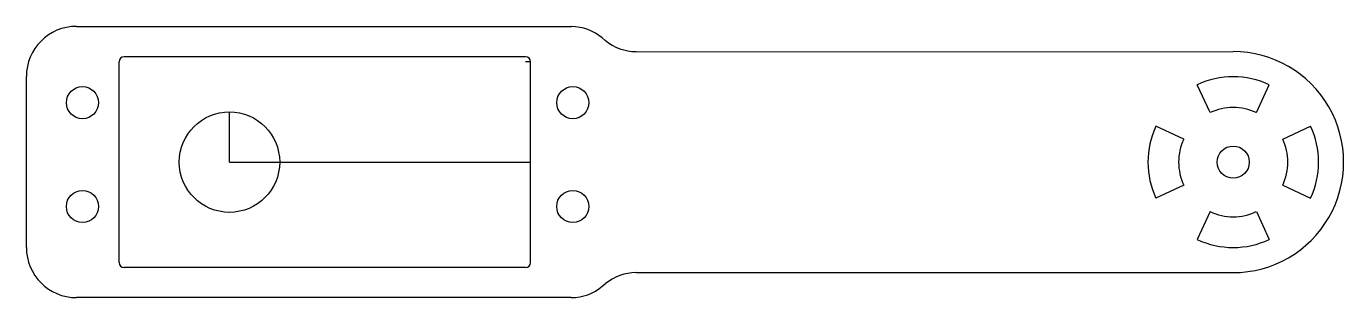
# Model space of a CAD drawing. Extents: x -88 to 43, y -25 to 2.
import ezdxf

# ---------------------------------------------------------------- set-up
doc = ezdxf.new("R2010")
doc.units = 0
doc.layers.add('MODELSKETCH_VISIBLE', color=7, linetype='CONTINUOUS')

msp = doc.modelspace()

# ---------------------------------------------------------------- linework, layer by layer
at = {"layer": 'MODELSKETCH_VISIBLE'}
for p, q in [((-83.04, 1.92), (-33.74, 1.89)), ((-30.66, 0.76), (-30.37, 0.52)), ((-38.3, -1.1), (-78.3, -1.1)), ((-38.3, -1.1), (-78.3, -1.1)), ((-27.28, -0.61), (32.2, -0.6)), ((-78.8, -21.6), (-78.8, -1.6)), ((-78.8, -21.6), (-78.8, -1.6)), ((-37.8, -1.6), (-38.3, -1.6)), ((-37.8, -11.6), (-37.8, -1.6)), ((-37.8, -21.6), (-37.8, -1.6)), ((-37.8, -21.6), (-37.8, -1.6)), ((-88.04, -20.09), (-88.04, -3.08)), ((29.9, -6.67), (28.61, -3.9)), ((34.5, -6.67), (35.79, -3.9)), ((-67.8, -11.6), (-67.8, -6.6)), ((-67.8, -11.6), (-67.8, -6.6)), ((27.27, -9.3), (24.5, -8.01)), ((37.13, -9.3), (39.9, -8.01)), ((-67.8, -11.6), (-37.8, -11.6)), ((-67.8, -11.6), (-37.8, -11.6)), ((27.27, -13.9), (24.5, -15.19)), ((37.13, -13.9), (39.9, -15.19)), ((29.9, -16.53), (28.61, -19.31)), ((34.5, -16.53), (35.79, -19.31)), ((-38.3, -22.1), (-78.3, -22.1)), ((-38.3, -22.1), (-78.3, -22.1)), ((-27.28, -22.6), (32.2, -22.6)), ((-30.66, -23.96), (-30.37, -23.73)), ((-33.75, -25.09), (-83.04, -25.09))]:
    msp.add_line(p, q, dxfattribs=at)
for centre, radius in [((-82.45, -5.68), 1.6), ((-82.45, -5.68), 1.6), ((-33.6, -5.68), 1.6), ((-33.6, -5.68), 1.6), ((-67.8, -11.6), 5), ((32.2, -11.6), 1.6), ((32.2, -11.6), 1.6), ((-82.45, -16.02), 1.6), ((-82.45, -16.02), 1.6), ((-33.6, -16.02), 1.6), ((-33.6, -16.02), 1.6)]:
    msp.add_circle(centre, radius, dxfattribs=at)
for centre, radius, start, end in [((-83.04, -3.08), 5, 90, 180), ((-33.75, -2.9), 4.79, 49.8545, 89.9689), ((-27.28, 4.19), 4.79, 229.8545, 270.0045), ((-78.3, -1.6), 0.5, 90, 180), ((-78.3, -1.6), 0.5, 90, 180), ((-38.3, -1.6), 0.5, 0, 90), ((-38.3, -1.6), 0.5, 0, 90), ((32.2, -11.6), 11, 269.9955, 90), ((32.2, -11.6), 8.5, 65, 115), ((32.2, -11.6), 5.44, 65, 115), ((32.2, -11.6), 8.5, 155, 205), ((32.2, -11.6), 8.5, 335, 25), ((32.2, -11.6), 5.44, 155, 205), ((32.2, -11.6), 5.44, 335, 25), ((32.2, -11.6), 5.44, 245, 295), ((32.2, -11.6), 8.5, 245, 295), ((-83.04, -20.09), 5, 180, 270), ((-78.3, -21.6), 0.5, 180, 270), ((-78.3, -21.6), 0.5, 180, 270), ((-38.3, -21.6), 0.5, 270, 0), ((-38.3, -21.6), 0.5, 270, 0), ((-27.28, -27.39), 4.79, 89.9955, 130.1394), ((-33.75, -20.3), 4.79, 270, 310.1394)]:
    msp.add_arc(centre, radius, start, end, dxfattribs=at)

doc.saveas('drawing.dxf')
